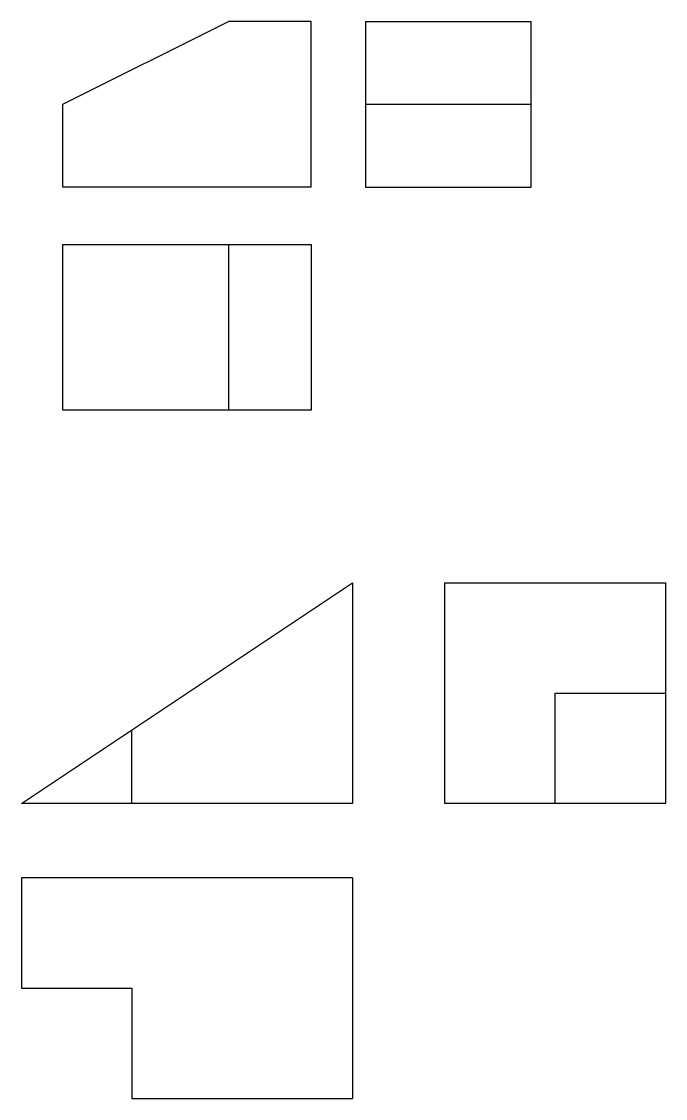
# Model space of a CAD drawing. Header units: millimetres. Extents: x 355 to 472, y 213 to 408.
import ezdxf

# ---------------------------------------------------------------- set-up
doc = ezdxf.new("R2010")
doc.units = ezdxf.units.MM

msp = doc.modelspace()

# ---------------------------------------------------------------- linework, layer by layer
for p, q in [((362.51, 393.14), (392.51, 408.14)), ((407.51, 408.14), (392.51, 408.14)), ((407.51, 378.14), (407.51, 408.14)), ((417.37, 408.14), (447.37, 408.14)), ((417.37, 408.14), (417.37, 393.14)), ((447.37, 393.14), (447.37, 408.14)), ((362.51, 378.14), (362.51, 393.14)), ((417.37, 393.14), (447.37, 393.14)), ((417.37, 393.14), (417.37, 378.14)), ((447.37, 378.14), (447.37, 393.14)), ((407.51, 378.14), (362.51, 378.14)), ((417.37, 378.14), (447.37, 378.14)), ((392.51, 367.7), (407.51, 367.7)), ((407.51, 367.7), (407.51, 337.7)), ((407.51, 337.7), (392.51, 337.7)), ((355, 266.37), (415, 306.37)), ((415, 306.37), (415, 266.37)), ((375, 266.37), (375, 279.7)), ((375, 266.37), (355, 266.37)), ((415, 266.37), (375, 266.37)), ((415, 252.89), (355, 252.89)), ((355, 252.89), (355, 232.89)), ((415, 252.89), (415, 212.89)), ((355, 232.89), (375, 232.89)), ((375, 232.89), (375, 212.89)), ((375, 212.89), (415, 212.89))]:
    msp.add_line(p, q)
for points in [[(362.51, 367.7), (392.51, 367.7), (392.51, 337.7), (362.51, 337.7)], [(431.72, 306.37), (471.72, 306.37), (471.72, 266.37), (431.72, 266.37)], [(471.72, 266.37), (451.72, 266.37), (451.72, 286.37), (471.72, 286.37)]]:
    msp.add_lwpolyline(points, close=True)

doc.saveas('drawing.dxf')
